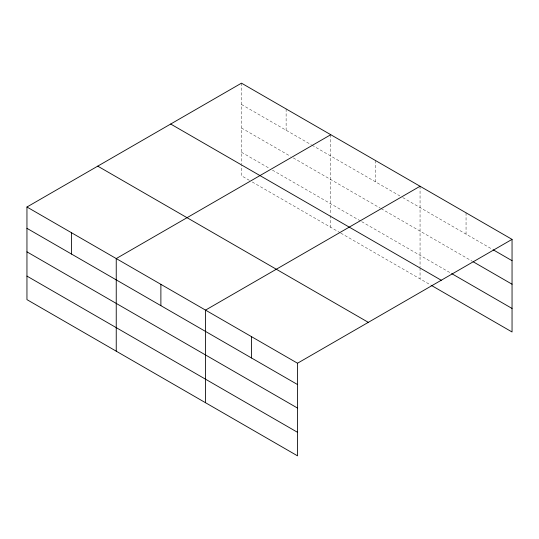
<?xml version="1.0" encoding="UTF-8"?>
<svg xmlns="http://www.w3.org/2000/svg" width="539" height="539" viewBox="0 0 539 539"><rect width="100%" height="100%" fill="white"/><g stroke="black" fill="none" stroke-linecap="round" stroke-linejoin="round"><path stroke-width="0.4" stroke-dasharray="2.69 2.02" d="M241.479 104.472L311.326 144.796M312.041 145.213L399.891 195.933M402.774 197.597L492.646 249.483M241.479 127.999L290.44 156.27M293.324 157.934L380.453 208.236M381.174 208.654L472.521 261.395M241.479 152.241L269.561 168.458M272.438 170.122L361.009 221.253M361.73 221.67L450.961 273.185M249.395 180.343L241.479 175.775L241.479 164.846M252.279 182.007L340.129 232.727M340.843 233.144L430.836 285.097M466.053 212.817L466.053 234.128M420.056 186.258L420.056 267.108M420.056 267.95L420.056 278.872M375.407 160.487L375.407 181.798M330.764 134.71L330.764 214.717M330.764 215.56L330.764 227.323M286.121 108.932L286.121 130.249M241.479 83.161L241.479 164.004"/><path stroke-width="0.81" d="M297.521 408.07L297.521 363.225L26.95 207.016L26.95 299.63L297.521 455.839L297.521 408.07L26.95 251.854M431.557 285.515L512.05 331.984L512.05 239.37L241.479 83.161L26.95 207.016M330.764 134.71L116.242 258.565L116.242 351.179M420.056 186.258L205.527 310.114L205.527 402.727M297.521 363.225L512.05 239.37M493.36 249.894L512.05 260.687M473.242 261.806L512.05 284.215M451.675 273.603L512.05 308.456M170.681 124.031L441.259 280.246M97.741 166.14L368.319 322.356M26.95 228.327L297.521 384.543M26.95 276.096L297.521 432.312M251.524 336.673L251.524 357.984M160.885 284.343L160.885 305.653M71.593 232.787L71.593 254.105"/></g></svg>
